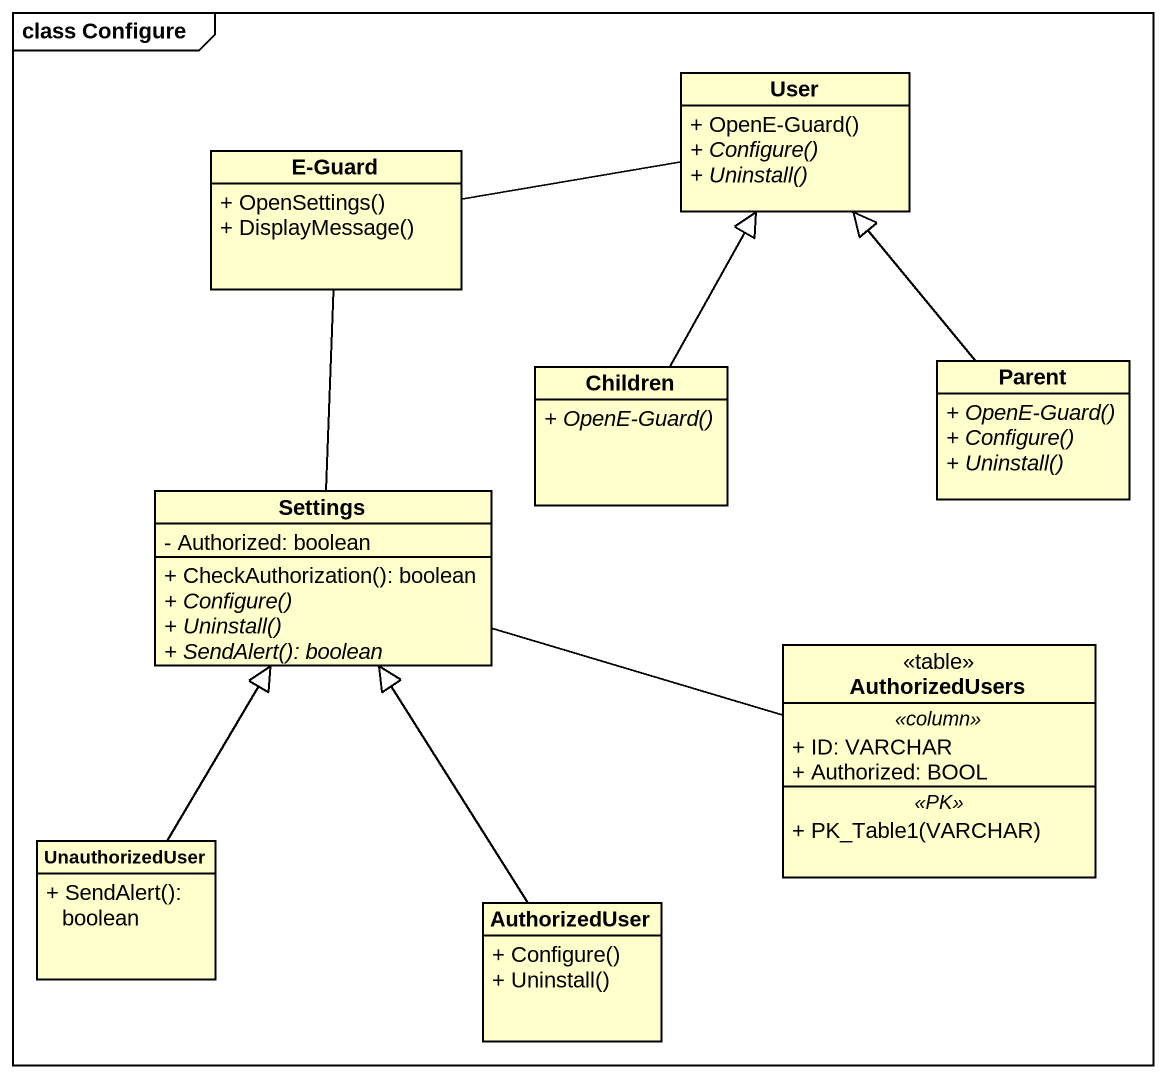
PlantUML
@startuml
mainframe class Configure
hide circle
hide empty members
skinparam classAttributeIconSize 0
class User {
  + OpenE-Guard()
  {abstract} + Configure()
  {abstract} + Uninstall()
}
class "E-Guard" as E_Guard {
  + OpenSettings()
  + DisplayMessage()
}
class Children {
  {abstract} + OpenE-Guard()
}
class Parent {
  {abstract} + OpenE-Guard()
  {abstract} + Configure()
  {abstract} + Uninstall()
}
class Settings {
  - Authorized: boolean
  + CheckAuthorization(): boolean
  {abstract} + Configure()
  {abstract} + Uninstall()
  {abstract} + SendAlert(): boolean
}
class AuthorizedUsers <<table>> {
  .. <<column>> ..
  + ID: VARCHAR
  + Authorized: BOOL
  .. <<PK>> ..
  + PK_Table1(VARCHAR)
}
class UnauthorizedUser {
  + SendAlert(): boolean
}
class AuthorizedUser {
  + Configure()
  + Uninstall()
}
E_Guard -right- User
Children -up-|> User
Parent -up-|> User
Settings -up- E_Guard
Settings -right- AuthorizedUsers
UnauthorizedUser -up-|> Settings
AuthorizedUser -up-|> Settings
@enduml
